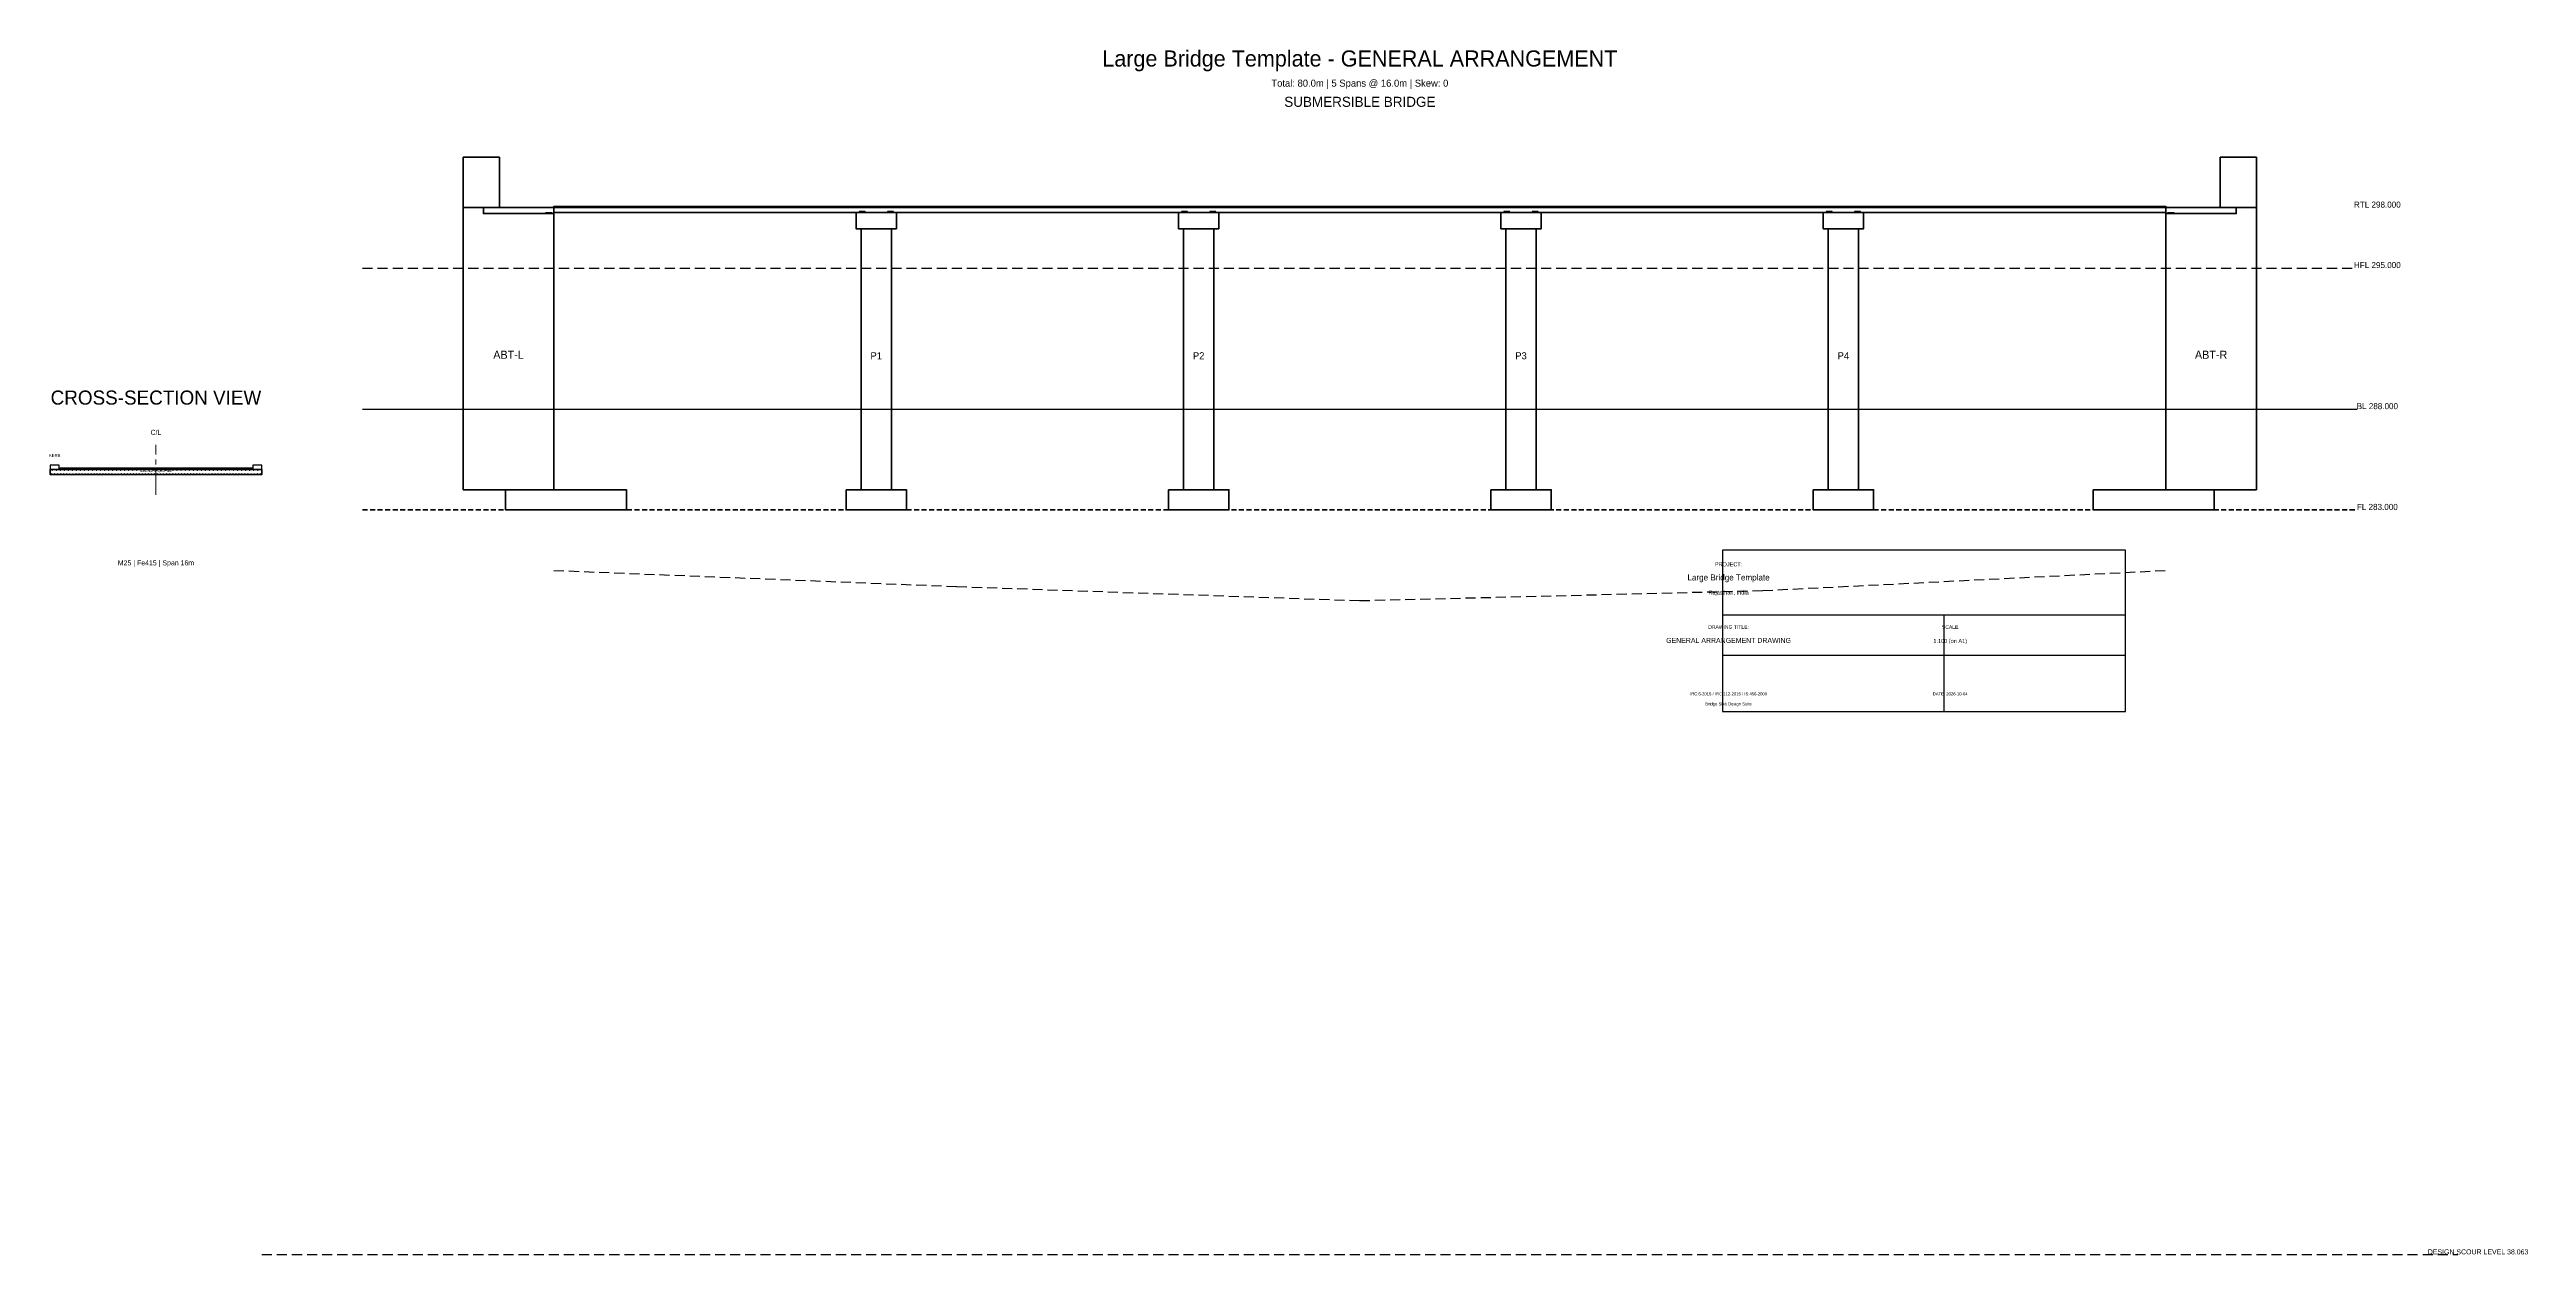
# Model space of a CAD drawing. Header units: metres. Extents: x -25 to 98, y -14 to 326.
# Drawn here: x -25 to 97.9, y 266.1 to 325.8 of the extents above.
import ezdxf
from ezdxf.enums import TextEntityAlignment as Align

# ---------------------------------------------------------------- set-up
doc = ezdxf.new("R2010")
doc.units = ezdxf.units.M
for name, pattern in [('CENTER', [2, 1.25, -0.25, 0.25, -0.25]), ('DASHED', [0.75, 0.5, -0.25]), ('HIDDEN', [0.375, 0.25, -0.125])]:
    doc.linetypes.add(name, pattern=pattern)
for name, color, linetype, lineweight in [('A-GRID', 8, 'CENTER', 15), ('A-TEXT', 7, 'CONTINUOUS', 18), ('A-TITLE', 7, 'CONTINUOUS', 25), ('G-BED', 32, 'CONTINUOUS', 25), ('G-HFL', 150, 'DASHED', 25), ('G-NGL', 30, 'DASHED', 25), ('H-CONC', 253, 'CONTINUOUS', 15), ('S-ABUT', 5, 'CONTINUOUS', 50), ('S-BEARING', 6, 'CONTINUOUS', 30), ('S-DECK', 4, 'CONTINUOUS', 50), ('S-FNDTN', 2, 'HIDDEN', 35), ('S-KERB', 8, 'CONTINUOUS', 25), ('S-PIER', 3, 'CONTINUOUS', 50), ('S-PIERCAP', 3, 'CONTINUOUS', 40), ('X-REBAR', 1, 'CONTINUOUS', 18)]:
    doc.layers.add(name, color=color, linetype=linetype, lineweight=lineweight)

msp = doc.modelspace()

# ---------------------------------------------------------------- hatches: boundary and pattern name
at = {"layer": 'H-CONC'}
h = msp.add_hatch(dxfattribs=at)
h.set_pattern_fill('ANSI31', color=256, scale=0.05, style=0)
h.set_pattern_definition([])
h.paths.add_polyline_path([(0, 318), (80, 318), (80, 317.75), (0, 317.75)])
h = msp.add_hatch(dxfattribs=at)
h.set_pattern_fill('ANSI31', color=256, scale=0.04, style=0)
h.set_pattern_definition([])
h.paths.add_polyline_path([(15.25, 316.95), (16.75, 316.95), (16.75, 304), (15.25, 304)])
h = msp.add_hatch(dxfattribs=at)
h.set_pattern_fill('ANSI31', color=256, scale=0.04, style=0)
h.set_pattern_definition([])
h.paths.add_polyline_path([(31.25, 316.95), (32.75, 316.95), (32.75, 304), (31.25, 304)])
h = msp.add_hatch(dxfattribs=at)
h.set_pattern_fill('ANSI31', color=256, scale=0.04, style=0)
h.set_pattern_definition([])
h.paths.add_polyline_path([(47.25, 316.95), (48.75, 316.95), (48.75, 304), (47.25, 304)])
h = msp.add_hatch(dxfattribs=at)
h.set_pattern_fill('ANSI31', color=256, scale=0.04, style=0)
h.set_pattern_definition([])
h.paths.add_polyline_path([(63.25, 316.95), (64.75, 316.95), (64.75, 304), (63.25, 304)])
h = msp.add_hatch(dxfattribs=at)
h.set_pattern_fill('ANSI31', color=256, scale=0.03, style=0)
h.set_pattern_definition([])
h.paths.add_polyline_path([(-25, 305), (-14.5, 305), (-14.5, 304.75), (-25, 304.75)])
h = msp.add_hatch(dxfattribs=at)
h.set_pattern_fill('ANSI32', color=256, scale=0.08, style=0)
h.set_pattern_definition([])
h.paths.add_polyline_path([(-2.4, 304), (3.6, 304), (3.6, 303), (-2.4, 303)])
h = msp.add_hatch(dxfattribs=at)
h.set_pattern_fill('ANSI32', color=256, scale=0.08, style=0)
h.set_pattern_definition([])
h.paths.add_polyline_path([(76.4, 304), (82.4, 304), (82.4, 303), (76.4, 303)])

# ---------------------------------------------------------------- linework, layer by layer
at = {"layer": 'A-GRID', "linetype": 'CENTER'}
msp.add_line((-19.75, 303.75), (-19.75, 306.225), dxfattribs=at)
at = {"layer": 'A-TITLE', "linetype": 'CONTINUOUS'}
for p, q in [((58, 297.8), (78, 297.8)), ((69, 293), (69, 297.8)), ((58, 295.8), (78, 295.8))]:
    msp.add_line(p, q, dxfattribs=at)
msp.add_lwpolyline([(58, 293), (78, 293), (78, 301), (58, 301)], close=True, dxfattribs=at)
at = {"layer": 'G-BED', "linetype": 'CONTINUOUS'}
msp.add_line((-9.5, 308), (89.5, 308), dxfattribs=at)
at = {"layer": 'G-BED', "linetype": 'DASHED'}
msp.add_line((-14.5, 266.063), (94.5, 266.063), dxfattribs=at)
at = {"layer": 'G-HFL', "linetype": 'DASHED'}
msp.add_line((-9.5, 315), (89.5, 315), dxfattribs=at)
at = {"layer": 'G-NGL', "linetype": 'DASHED'}
msp.add_lwpolyline([(0, 300), (20, 299.2), (40, 298.5), (60, 299), (80, 300)], dxfattribs=at)
at = {"layer": 'S-ABUT', "linetype": 'CONTINUOUS'}
for points in [[(-4.5, 318), (-2.7, 318), (-2.7, 320.5), (-4.5, 320.5)], [(82.7, 318), (84.5, 318), (84.5, 320.5), (82.7, 320.5)], [(-4.5, 318), (0, 318), (0, 304), (-4.5, 304)], [(80, 318), (84.5, 318), (84.5, 304), (80, 304)]]:
    msp.add_lwpolyline(points, close=True, dxfattribs=at)
at = {"layer": 'S-BEARING', "linetype": 'CONTINUOUS'}
for points in [[(-0.4, 317.75), (-0.1, 317.75), (-0.1, 317.7), (-0.4, 317.7)], [(15.15, 317.75), (15.45, 317.75), (15.45, 317.8), (15.15, 317.8)], [(16.55, 317.75), (16.85, 317.75), (16.85, 317.8), (16.55, 317.8)], [(31.15, 317.75), (31.45, 317.75), (31.45, 317.8), (31.15, 317.8)], [(32.55, 317.75), (32.85, 317.75), (32.85, 317.8), (32.55, 317.8)], [(47.15, 317.75), (47.45, 317.75), (47.45, 317.8), (47.15, 317.8)], [(48.55, 317.75), (48.85, 317.75), (48.85, 317.8), (48.55, 317.8)], [(63.15, 317.75), (63.45, 317.75), (63.45, 317.8), (63.15, 317.8)], [(64.55, 317.75), (64.85, 317.75), (64.85, 317.8), (64.55, 317.8)], [(80.1, 317.75), (80.4, 317.75), (80.4, 317.7), (80.1, 317.7)]]:
    msp.add_lwpolyline(points, close=True, dxfattribs=at)
at = {"layer": 'S-DECK', "linetype": 'CONTINUOUS'}
msp.add_line((0, 318), (80, 318), dxfattribs=at)
for points in [[(-3.5, 318), (0, 318), (0, 317.7), (-3.5, 317.7)], [(0, 318), (80, 318), (80, 317.75), (0, 317.75)], [(80, 318), (83.5, 318), (83.5, 317.7), (80, 317.7)], [(-25, 305), (-14.5, 305), (-14.5, 304.75), (-25, 304.75)]]:
    msp.add_lwpolyline(points, close=True, dxfattribs=at)
at = {"layer": 'S-FNDTN', "linetype": 'HIDDEN'}
msp.add_line((-9.5, 303), (89.5, 303), dxfattribs=at)
at = {"layer": 'S-FNDTN', "linetype": 'CONTINUOUS'}
for points in [[(-2.4, 304), (3.6, 304), (3.6, 303), (-2.4, 303)], [(14.5, 304), (17.5, 304), (17.5, 303), (14.5, 303)], [(30.5, 304), (33.5, 304), (33.5, 303), (30.5, 303)], [(46.5, 304), (49.5, 304), (49.5, 303), (46.5, 303)], [(62.5, 304), (65.5, 304), (65.5, 303), (62.5, 303)], [(76.4, 304), (82.4, 304), (82.4, 303), (76.4, 303)]]:
    msp.add_lwpolyline(points, close=True, dxfattribs=at)
at = {"layer": 'S-KERB', "linetype": 'CONTINUOUS'}
for points in [[(0, 318.075), (80, 318.075), (80, 318), (0, 318)], [(-25, 305), (-24.55, 305), (-24.55, 305.225), (-25, 305.225)], [(-24.55, 305), (-14.95, 305), (-14.95, 305.075), (-24.55, 305.075)], [(-14.95, 305), (-14.5, 305), (-14.5, 305.225), (-14.95, 305.225)]]:
    msp.add_lwpolyline(points, close=True, dxfattribs=at)
at = {"layer": 'S-PIER', "linetype": 'CONTINUOUS'}
for points in [[(15.25, 316.95), (16.75, 316.95), (16.75, 304), (15.25, 304)], [(31.25, 316.95), (32.75, 316.95), (32.75, 304), (31.25, 304)], [(47.25, 316.95), (48.75, 316.95), (48.75, 304), (47.25, 304)], [(63.25, 316.95), (64.75, 316.95), (64.75, 304), (63.25, 304)]]:
    msp.add_lwpolyline(points, close=True, dxfattribs=at)
at = {"layer": 'S-PIERCAP', "linetype": 'CONTINUOUS'}
for points in [[(15, 317.75), (17, 317.75), (17, 316.95), (15, 316.95)], [(31, 317.75), (33, 317.75), (33, 316.95), (31, 316.95)], [(47, 317.75), (49, 317.75), (49, 316.95), (47, 316.95)], [(63, 317.75), (65, 317.75), (65, 316.95), (63, 316.95)]]:
    msp.add_lwpolyline(points, close=True, dxfattribs=at)
at = {"layer": 'X-REBAR'}
for centre, radius in [((-24.9, 304.96), 0.008), ((-24.7, 304.96), 0.008), ((-24.5, 304.96), 0.008), ((-24.3, 304.96), 0.008), ((-24.1, 304.96), 0.008), ((-23.9, 304.96), 0.008), ((-23.7, 304.96), 0.008), ((-23.5, 304.96), 0.008), ((-23.3, 304.96), 0.008), ((-23.1, 304.96), 0.008), ((-22.9, 304.96), 0.008), ((-22.7, 304.96), 0.008), ((-22.5, 304.96), 0.008), ((-22.3, 304.96), 0.008), ((-22.1, 304.96), 0.008), ((-21.9, 304.96), 0.008), ((-21.7, 304.96), 0.008), ((-21.5, 304.96), 0.008), ((-21.3, 304.96), 0.008), ((-21.1, 304.96), 0.008), ((-20.9, 304.96), 0.008), ((-20.7, 304.96), 0.008), ((-20.5, 304.96), 0.008), ((-20.3, 304.96), 0.008), ((-20.1, 304.96), 0.008), ((-19.9, 304.96), 0.008), ((-19.7, 304.96), 0.008), ((-19.5, 304.96), 0.008), ((-19.3, 304.96), 0.008), ((-19.1, 304.96), 0.008), ((-18.9, 304.96), 0.008), ((-18.7, 304.96), 0.008), ((-18.5, 304.96), 0.008), ((-18.3, 304.96), 0.008), ((-18.1, 304.96), 0.008), ((-17.9, 304.96), 0.008), ((-17.7, 304.96), 0.008), ((-17.5, 304.96), 0.008), ((-17.3, 304.96), 0.008), ((-17.1, 304.96), 0.008), ((-16.9, 304.96), 0.008), ((-16.7, 304.96), 0.008), ((-16.5, 304.96), 0.008), ((-16.3, 304.96), 0.008), ((-16.1, 304.96), 0.008), ((-15.9, 304.96), 0.008), ((-15.7, 304.96), 0.008), ((-15.5, 304.96), 0.008), ((-15.3, 304.96), 0.008), ((-15.1, 304.96), 0.008), ((-14.9, 304.96), 0.008), ((-14.7, 304.96), 0.008), ((-24.925, 304.79), 0.01), ((-24.775, 304.79), 0.01), ((-24.625, 304.79), 0.01), ((-24.475, 304.79), 0.01), ((-24.325, 304.79), 0.01), ((-24.175, 304.79), 0.01), ((-24.025, 304.79), 0.01), ((-23.875, 304.79), 0.01), ((-23.725, 304.79), 0.01), ((-23.575, 304.79), 0.01), ((-23.425, 304.79), 0.01), ((-23.275, 304.79), 0.01), ((-23.125, 304.79), 0.01), ((-22.975, 304.79), 0.01), ((-22.825, 304.79), 0.01), ((-22.675, 304.79), 0.01), ((-22.525, 304.79), 0.01), ((-22.375, 304.79), 0.01), ((-22.225, 304.79), 0.01), ((-22.075, 304.79), 0.01), ((-21.925, 304.79), 0.01), ((-21.775, 304.79), 0.01), ((-21.625, 304.79), 0.01), ((-21.475, 304.79), 0.01), ((-21.325, 304.79), 0.01), ((-21.175, 304.79), 0.01), ((-21.025, 304.79), 0.01), ((-20.875, 304.79), 0.01), ((-20.725, 304.79), 0.01), ((-20.575, 304.79), 0.01), ((-20.425, 304.79), 0.01), ((-20.275, 304.79), 0.01), ((-20.125, 304.79), 0.01), ((-19.975, 304.79), 0.01), ((-19.825, 304.79), 0.01), ((-19.675, 304.79), 0.01), ((-19.525, 304.79), 0.01), ((-19.375, 304.79), 0.01), ((-19.225, 304.79), 0.01), ((-19.075, 304.79), 0.01), ((-18.925, 304.79), 0.01), ((-18.775, 304.79), 0.01), ((-18.625, 304.79), 0.01), ((-18.475, 304.79), 0.01), ((-18.325, 304.79), 0.01), ((-18.175, 304.79), 0.01), ((-18.025, 304.79), 0.01), ((-17.875, 304.79), 0.01), ((-17.725, 304.79), 0.01), ((-17.575, 304.79), 0.01), ((-17.425, 304.79), 0.01), ((-17.275, 304.79), 0.01), ((-17.125, 304.79), 0.01), ((-16.975, 304.79), 0.01), ((-16.825, 304.79), 0.01), ((-16.675, 304.79), 0.01), ((-16.525, 304.79), 0.01), ((-16.375, 304.79), 0.01), ((-16.225, 304.79), 0.01), ((-16.075, 304.79), 0.01), ((-15.925, 304.79), 0.01), ((-15.775, 304.79), 0.01), ((-15.625, 304.79), 0.01), ((-15.475, 304.79), 0.01), ((-15.325, 304.79), 0.01), ((-15.175, 304.79), 0.01), ((-15.025, 304.79), 0.01), ((-14.875, 304.79), 0.01), ((-14.725, 304.79), 0.01), ((-14.575, 304.79), 0.01)]:
    msp.add_circle(centre, radius, dxfattribs=at)

# ---------------------------------------------------------------- texts
at = {"layer": 'A-GRID'}
msp.add_text('C/L', height=0.25, dxfattribs=at).set_placement((-19.75, 306.725), align=Align.CENTER)
at = {"layer": 'A-TEXT'}
for s, height, p in [('Large Bridge Template - GENERAL ARRANGEMENT', 0.8, (40, 325)), ('Total: 80.0m | 5 Spans @ 16.0m | Skew: 0', 0.35, (40, 324)), ('SUBMERSIBLE BRIDGE', 0.5, (40, 323)), ('RTL 298.000', 0.3, (90.5, 318)), ('ABT-L', 0.4, (-2.25, 310.5)), ('P1', 0.35, (16, 310.475)), ('P2', 0.35, (32, 310.475)), ('P3', 0.35, (48, 310.475)), ('P4', 0.35, (64, 310.475)), ('ABT-R', 0.4, (82.25, 310.5)), ('CROSS-SECTION VIEW', 0.7, (-19.75, 308.225)), ('KERB', 0.15, (-24.775, 305.625)), ('DECK SLAB', 0.2, (-19.75, 304.875)), ('FL 283.000', 0.3, (90.5, 303)), ('M25 | Fe415 | Span 16m', 0.25, (-19.75, 300.25))]:
    msp.add_text(s, height=height, dxfattribs=at).set_placement(p, align=Align.CENTER)
at = {"layer": 'A-TITLE'}
for s, height, p in [('PROJECT:', 0.2, (58.3, 300.2)), ('Large Bridge Template', 0.3, (58.3, 299.5)), ('Rajasthan, India', 0.2, (58.3, 298.8)), ('GENERAL ARRANGEMENT DRAWING', 0.25, (58.3, 296.4)), ('DRAWING TITLE:', 0.18, (58.3, 297.1)), ('1:100 (on A1)', 0.2, (69.3, 296.4)), ('SCALE', 0.18, (69.3, 297.1)), ('IRC:6-2016 / IRC:112-2015 / IS:456-2000', 0.15, (58.3, 293.8)), ('DATE: 2026-10-04', 0.15, (69.3, 293.8)), ('Bridge Slab Design Suite', 0.15, (58.3, 293.3))]:
    msp.add_text(s, height=height, dxfattribs=at).set_placement(p, align=Align.CENTER)
at = {"layer": 'G-BED'}
for s, height, p in [('BL 288.000', 0.3, (90.5, 308)), ('DESIGN SCOUR LEVEL 38.063', 0.25, (95.5, 266.063))]:
    msp.add_text(s, height=height, dxfattribs=at).set_placement(p, align=Align.CENTER)
at = {"layer": 'G-HFL'}
msp.add_text('HFL 295.000', height=0.3, dxfattribs=at).set_placement((90.5, 315), align=Align.CENTER)

doc.saveas('drawing.dxf')
